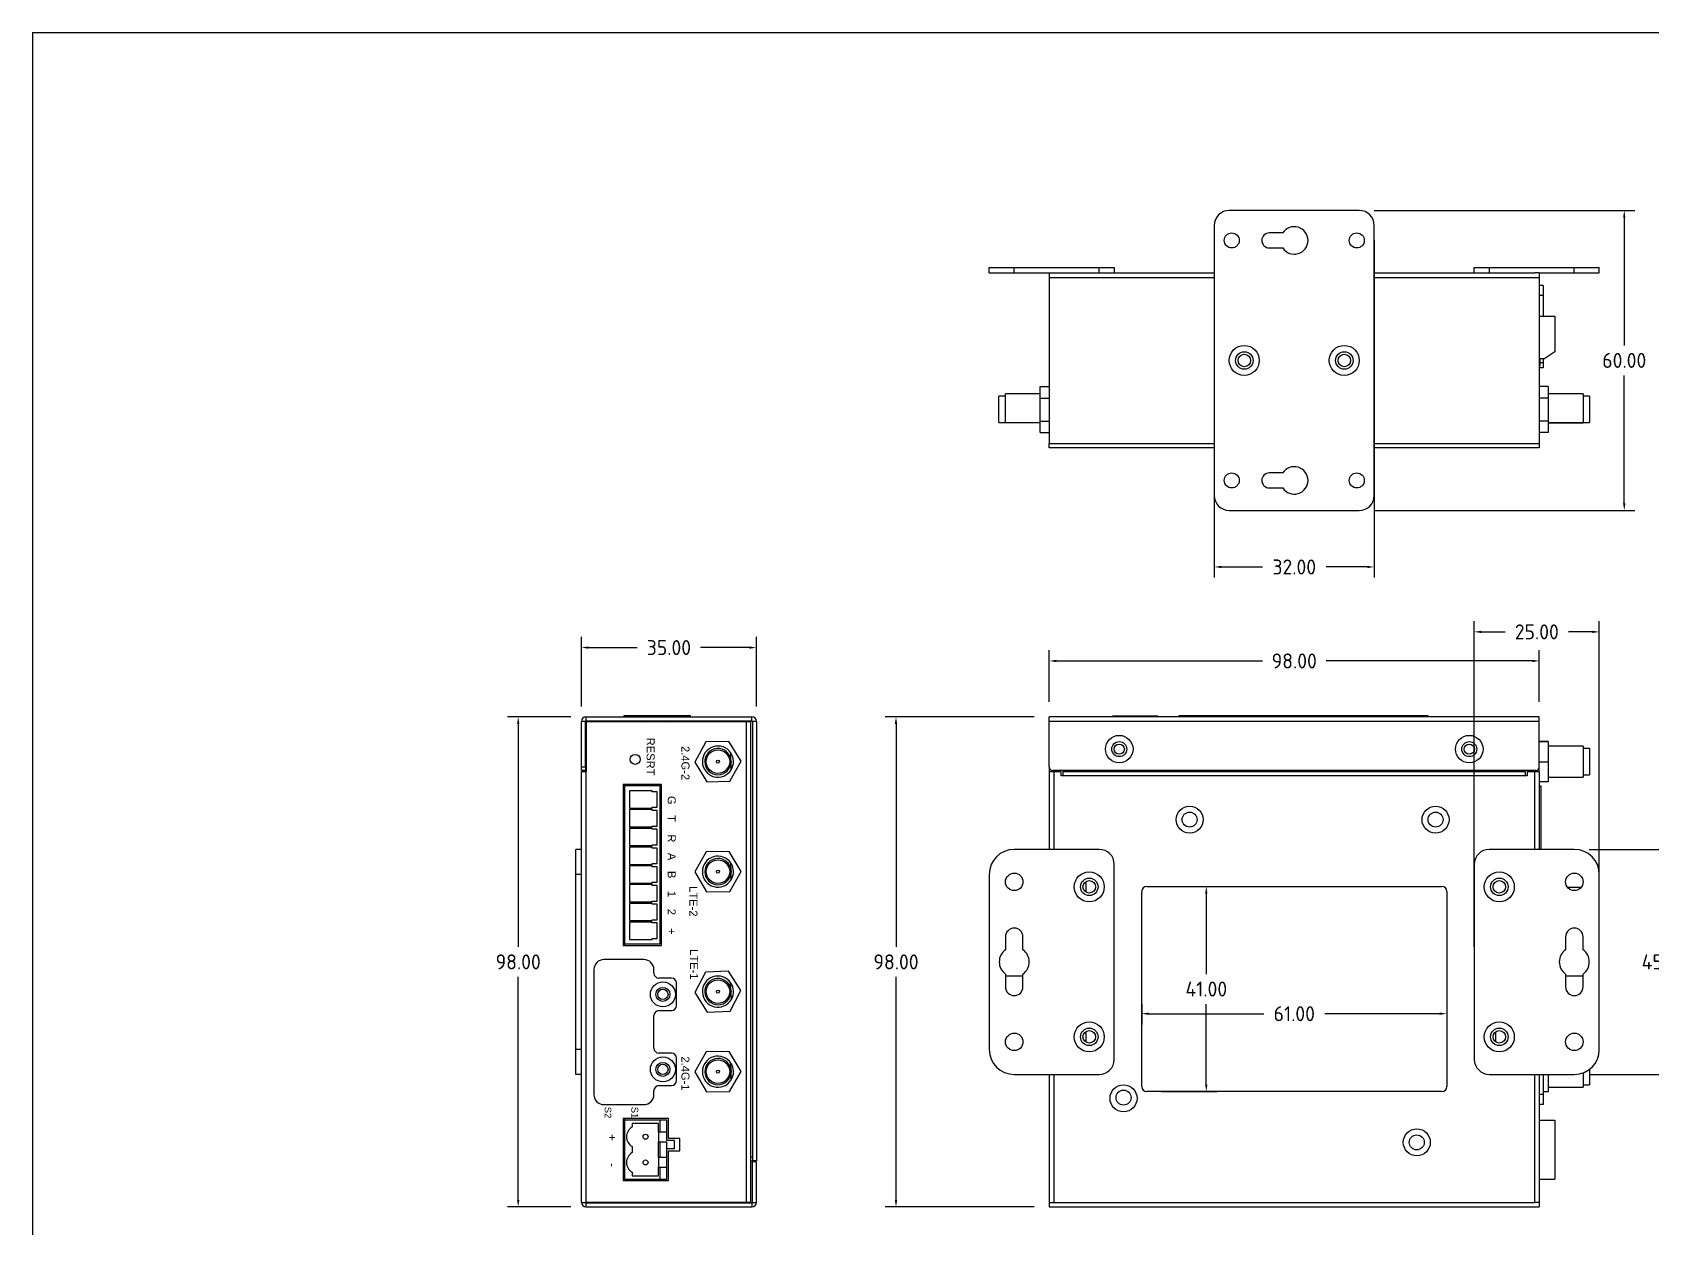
# Model space of a CAD drawing. Header units: millimetres. Extents: x 105 to 728, y 71 to 506.
# Drawn here: x 105.2 to 429.1, y 267 to 506.3 of the extents above; entities that cross this region are included whole.
import ezdxf

# ---------------------------------------------------------------- set-up
doc = ezdxf.new("R2010")
doc.units = ezdxf.units.MM
doc.header["$LTSCALE"] = 2
doc.header["$PDSIZE"] = -1
doc.layers.add('1轮廓实线层', color=7, linetype='Continuous')
doc.layers.add('2细线层', color=4, linetype='Continuous')
doc.layers.add('PUB_DIM尺寸', color=3, linetype='Continuous', lineweight=20)
doc.styles.add('OdaTtfStyle', font='tssdeng.shx', dxfattribs={"bigfont": 'hztxt.shx'})
doc.styles.get("Standard").update_dxf_attribs({"font": ''})
doc.styles.get('Standard').set_extended_font_data('Microsoft YaHei')
doc.dimstyles.new('standard0_0_0', dxfattribs={"dimtxt": 0.18, "dimasz": 1.4, "dimexe": 0.18, "dimexo": 0.0625, "dimgap": 0.857143, "dimtad": 0, "dimtoh": 1, "dimdec": 4, "dimzin": 0, "dimdsep": 46, "dimtxsty": 'OdaTtfStyle', "dimsah": 1, "dimcen": 0.09, "dimadec": 0, "dimazin": 0, "dimtfac": 1, "dimtdec": 4, "dimtofl": 0, "dimtmove": 0, "dimatfit": 3, "dimfxl": 1, "dimtolj": 1, "dimtzin": 0, "dimarcsym": 0})

# ---------------------------------------------------------------- blocks, each defined once
blk = doc.blocks.new('*D11')
at = {"layer": 'Defpoints', "color": 0}
for p in [(249.94, 383.21), (214.94, 368.44), (249.94, 368.44)]:
    blk.add_point(p, dxfattribs=at)
at = {"layer": 'PUB_DIM尺寸', "color": 3, "linetype": 'Continuous', "lineweight": -2, "ltscale": 18.5332}
for p, q in [((214.94, 371.44), (214.94, 385.35)), ((216.34, 383.21), (226.09, 383.21)), ((248.54, 383.21), (238.78, 383.21)), ((249.94, 371.44), (249.94, 385.35))]:
    blk.add_line(p, q, dxfattribs=at)
at = {"layer": 'PUB_DIM尺寸', "color": 3}
for points in [[(216.34, 383.44), (216.34, 382.97), (214.94, 383.21)], [(248.54, 382.97), (248.54, 383.44), (249.94, 383.21)]]:
    blk.add_solid(points, dxfattribs=at)
at = {"layer": 'PUB_DIM尺寸', "color": 3, "ltscale": 18.5332, "insert": (232.44, 383.21), "char_height": 3, "attachment_point": 5, "style": 'OdaTtfStyle'}
blk.add_mtext('\\A1;35.00', dxfattribs=at)
blk = doc.blocks.new('*D12')
at = {"layer": 'Defpoints', "color": 0}
for p in [(202.3, 369.34), (215.84, 369.34), (215.84, 271.34)]:
    blk.add_point(p, dxfattribs=at)
at = {"layer": 'PUB_DIM尺寸', "color": 3, "linetype": 'Continuous', "lineweight": -2, "ltscale": 18.5332}
for p, q in [((212.84, 369.34), (200.16, 369.34)), ((202.3, 367.94), (202.3, 323.34)), ((202.3, 272.74), (202.3, 317.34)), ((212.84, 271.34), (200.16, 271.34))]:
    blk.add_line(p, q, dxfattribs=at)
at = {"layer": 'PUB_DIM尺寸', "color": 3}
for points in [[(202.54, 367.94), (202.07, 367.94), (202.3, 369.34)], [(202.07, 272.74), (202.54, 272.74), (202.3, 271.34)]]:
    blk.add_solid(points, dxfattribs=at)
at = {"layer": 'PUB_DIM尺寸', "color": 3, "ltscale": 18.5332, "insert": (202.3, 320.34), "char_height": 3, "attachment_point": 5, "style": 'OdaTtfStyle'}
blk.add_mtext('\\A1;98.00', dxfattribs=at)
blk = doc.blocks.new('*D13')
at = {"layer": 'Defpoints', "color": 0}
for p in [(406.49, 380.53), (308.49, 369.34), (406.49, 369.34)]:
    blk.add_point(p, dxfattribs=at)
at = {"layer": 'PUB_DIM尺寸', "color": 3, "linetype": 'Continuous', "lineweight": -2, "ltscale": 18.5332}
for p, q in [((308.49, 372.34), (308.49, 382.67)), ((406.49, 372.34), (406.49, 382.67)), ((309.89, 380.53), (351.15, 380.53)), ((405.09, 380.53), (363.84, 380.53))]:
    blk.add_line(p, q, dxfattribs=at)
at = {"layer": 'PUB_DIM尺寸', "color": 3}
for points in [[(309.89, 380.76), (309.89, 380.3), (308.49, 380.53)], [(405.09, 380.3), (405.09, 380.76), (406.49, 380.53)]]:
    blk.add_solid(points, dxfattribs=at)
at = {"layer": 'PUB_DIM尺寸', "color": 3, "ltscale": 18.5332, "insert": (357.49, 380.53), "char_height": 3, "attachment_point": 5, "style": 'OdaTtfStyle'}
blk.add_mtext('\\A1;98.00', dxfattribs=at)
blk = doc.blocks.new('*D14')
at = {"layer": 'Defpoints', "color": 0}
for p in [(277.85, 369.34), (308.49, 369.34), (308.49, 271.34)]:
    blk.add_point(p, dxfattribs=at)
at = {"layer": 'PUB_DIM尺寸', "color": 3, "linetype": 'Continuous', "lineweight": -2, "ltscale": 18.5332}
for p, q in [((305.49, 369.34), (275.7, 369.34)), ((277.85, 367.94), (277.85, 323.34)), ((277.85, 272.74), (277.85, 317.34)), ((305.49, 271.34), (275.7, 271.34))]:
    blk.add_line(p, q, dxfattribs=at)
at = {"layer": 'PUB_DIM尺寸', "color": 3}
for points in [[(278.08, 367.94), (277.61, 367.94), (277.85, 369.34)], [(277.61, 272.74), (278.08, 272.74), (277.85, 271.34)]]:
    blk.add_solid(points, dxfattribs=at)
at = {"layer": 'PUB_DIM尺寸', "color": 3, "ltscale": 18.5332, "insert": (277.85, 320.34), "char_height": 3, "attachment_point": 5, "style": 'OdaTtfStyle'}
blk.add_mtext('\\A1;98.00', dxfattribs=at)
blk = doc.blocks.new('*D15')
at = {"layer": 'Defpoints', "color": 0}
for p in [(327.99, 335.41), (339.9, 335.41), (327.99, 294.41)]:
    blk.add_point(p, dxfattribs=at)
at = {"layer": 'PUB_DIM尺寸', "color": 3, "linetype": 'Continuous', "lineweight": -2, "ltscale": 18.5332}
for p, q in [((330.99, 335.41), (342.04, 335.41)), ((339.9, 334.01), (339.9, 317.91)), ((339.9, 295.81), (339.9, 311.91)), ((330.99, 294.41), (342.04, 294.41))]:
    blk.add_line(p, q, dxfattribs=at)
at = {"layer": 'PUB_DIM尺寸', "color": 3}
for points in [[(340.13, 334.01), (339.66, 334.01), (339.9, 335.41)], [(339.66, 295.81), (340.13, 295.81), (339.9, 294.41)]]:
    blk.add_solid(points, dxfattribs=at)
at = {"layer": 'PUB_DIM尺寸', "color": 3, "ltscale": 18.5332, "insert": (339.9, 314.91), "char_height": 3, "attachment_point": 5, "style": 'OdaTtfStyle'}
blk.add_mtext('\\A1;41.00', dxfattribs=at)
blk = doc.blocks.new('*D16')
at = {"layer": 'Defpoints', "color": 0}
for p in [(326.99, 314.91), (387.99, 314.91), (387.99, 309.97)]:
    blk.add_point(p, dxfattribs=at)
at = {"layer": 'PUB_DIM尺寸', "color": 3, "linetype": 'Continuous', "lineweight": -2, "ltscale": 18.5332}
for p, q in [((326.99, 311.91), (326.99, 307.83)), ((387.99, 311.91), (387.99, 307.83)), ((328.39, 309.97), (351.38, 309.97)), ((386.59, 309.97), (363.61, 309.97))]:
    blk.add_line(p, q, dxfattribs=at)
at = {"layer": 'PUB_DIM尺寸', "color": 3}
for points in [[(328.39, 310.21), (328.39, 309.74), (326.99, 309.97)], [(386.59, 309.74), (386.59, 310.21), (387.99, 309.97)]]:
    blk.add_solid(points, dxfattribs=at)
at = {"layer": 'PUB_DIM尺寸', "color": 3, "ltscale": 18.5332, "insert": (357.49, 309.97), "char_height": 3, "attachment_point": 5, "style": 'OdaTtfStyle'}
blk.add_mtext('\\A1;61.00', dxfattribs=at)
blk = doc.blocks.new('*D17')
at = {"layer": 'Defpoints', "color": 0}
for p in [(413.49, 342.84), (431.46, 342.84), (413.49, 297.84)]:
    blk.add_point(p, dxfattribs=at)
at = {"layer": 'PUB_DIM尺寸', "color": 3, "linetype": 'Continuous', "lineweight": -2, "ltscale": 18.5332}
for p, q in [((416.49, 342.84), (433.6, 342.84)), ((431.46, 341.44), (431.46, 323.34)), ((431.46, 299.24), (431.46, 317.34)), ((416.49, 297.84), (433.6, 297.84))]:
    blk.add_line(p, q, dxfattribs=at)
at = {"layer": 'PUB_DIM尺寸', "color": 3}
for points in [[(431.69, 341.44), (431.22, 341.44), (431.46, 342.84)], [(431.22, 299.24), (431.69, 299.24), (431.46, 297.84)]]:
    blk.add_solid(points, dxfattribs=at)
at = {"layer": 'PUB_DIM尺寸', "color": 3, "ltscale": 18.5332, "insert": (431.46, 320.34), "char_height": 3, "attachment_point": 5, "style": 'OdaTtfStyle'}
blk.add_mtext('\\A1;45.00', dxfattribs=at)
blk = doc.blocks.new('*D18')
at = {"layer": 'Defpoints', "color": 0}
for p in [(418.49, 386.35), (393.49, 320.34), (418.49, 320.34)]:
    blk.add_point(p, dxfattribs=at)
at = {"layer": 'PUB_DIM尺寸', "color": 3, "linetype": 'Continuous', "lineweight": -2, "ltscale": 18.5332}
for p, q in [((393.49, 323.34), (393.49, 388.49)), ((394.89, 386.35), (399.65, 386.35)), ((417.09, 386.35), (412.34, 386.35)), ((418.49, 323.34), (418.49, 388.49))]:
    blk.add_line(p, q, dxfattribs=at)
at = {"layer": 'PUB_DIM尺寸', "color": 3}
for points in [[(394.89, 386.58), (394.89, 386.11), (393.49, 386.35)], [(417.09, 386.11), (417.09, 386.58), (418.49, 386.35)]]:
    blk.add_solid(points, dxfattribs=at)
at = {"layer": 'PUB_DIM尺寸', "color": 3, "ltscale": 18.5332, "insert": (405.99, 386.35), "char_height": 3, "attachment_point": 5, "style": 'OdaTtfStyle'}
blk.add_mtext('\\A1;25.00', dxfattribs=at)
blk = doc.blocks.new('*D19')
at = {"layer": 'Defpoints', "color": 0}
for p in [(341.49, 467.64), (373.49, 467.64), (373.49, 399.33)]:
    blk.add_point(p, dxfattribs=at)
at = {"layer": 'PUB_DIM尺寸', "color": 3, "linetype": 'Continuous', "lineweight": -2, "ltscale": 18.5332}
for p, q in [((341.49, 464.64), (341.49, 397.19)), ((373.49, 464.64), (373.49, 397.19)), ((342.89, 399.33), (351.15, 399.33)), ((372.09, 399.33), (363.84, 399.33))]:
    blk.add_line(p, q, dxfattribs=at)
at = {"layer": 'PUB_DIM尺寸', "color": 3}
for points in [[(342.89, 399.56), (342.89, 399.1), (341.49, 399.33)], [(372.09, 399.1), (372.09, 399.56), (373.49, 399.33)]]:
    blk.add_solid(points, dxfattribs=at)
at = {"layer": 'PUB_DIM尺寸', "color": 3, "ltscale": 18.5332, "insert": (357.49, 399.33), "char_height": 3, "attachment_point": 5, "style": 'OdaTtfStyle'}
blk.add_mtext('\\A1;32.00', dxfattribs=at)
blk = doc.blocks.new('*D20')
at = {"layer": 'Defpoints', "color": 0}
for p in [(370.49, 470.64), (423.48, 470.64), (370.49, 410.64)]:
    blk.add_point(p, dxfattribs=at)
at = {"layer": 'PUB_DIM尺寸', "color": 3, "linetype": 'Continuous', "lineweight": -2, "ltscale": 18.5332}
for p, q in [((373.49, 470.64), (425.62, 470.64)), ((423.48, 469.24), (423.48, 443.64)), ((423.48, 412.04), (423.48, 437.64)), ((373.49, 410.64), (425.62, 410.64))]:
    blk.add_line(p, q, dxfattribs=at)
at = {"layer": 'PUB_DIM尺寸', "color": 3}
for points in [[(423.71, 469.24), (423.24, 469.24), (423.48, 470.64)], [(423.24, 412.04), (423.71, 412.04), (423.48, 410.64)]]:
    blk.add_solid(points, dxfattribs=at)
at = {"layer": 'PUB_DIM尺寸', "color": 3, "ltscale": 18.5332, "insert": (423.48, 440.64), "char_height": 3, "attachment_point": 5, "style": 'OdaTtfStyle'}
blk.add_mtext('\\A1;60.00', dxfattribs=at)

msp = doc.modelspace()

# ---------------------------------------------------------------- linework, layer by layer
at = {"layer": '1轮廓实线层'}
for p, q in [((370.492, 470.638), (344.492, 470.638)), ((341.492, 467.638), (341.492, 413.638)), ((373.492, 413.638), (373.492, 467.638)), ((355.187, 466.138), (352.492, 466.138)), ((352.492, 463.138), (355.187, 463.138)), ((296.492, 458.138), (296.492, 459.238)), ((296.492, 459.238), (301.492, 459.238)), ((296.492, 458.138), (301.492, 458.138)), ((301.492, 458.138), (301.492, 459.238)), ((301.492, 459.238), (318.492, 459.238)), ((301.492, 458.138), (308.492, 458.138)), ((308.492, 458.138), (309.392, 458.138)), ((308.492, 458.138), (308.492, 457.238)), ((308.492, 457.238), (341.492, 457.238)), ((308.492, 457.238), (308.492, 424.038)), ((309.392, 458.138), (341.492, 458.138)), ((318.492, 458.138), (318.492, 459.238)), ((318.492, 459.238), (321.492, 459.238)), ((321.492, 459.238), (321.492, 458.138)), ((373.492, 458.138), (405.592, 458.138)), ((373.492, 457.238), (406.492, 457.238)), ((393.492, 458.138), (393.492, 459.238)), ((393.492, 459.238), (396.492, 459.238)), ((396.492, 459.238), (396.492, 458.138)), ((396.492, 459.238), (413.492, 459.238)), ((406.492, 458.138), (405.592, 458.138)), ((406.492, 458.138), (406.492, 457.238)), ((406.492, 458.138), (413.492, 458.138)), ((406.492, 457.238), (406.492, 424.038)), ((413.492, 458.138), (413.492, 459.238)), ((413.492, 459.238), (418.492, 459.238)), ((413.492, 458.138), (418.492, 458.138)), ((418.492, 458.138), (418.492, 459.238)), ((407.292, 455.638), (406.492, 455.638)), ((407.292, 453.638), (406.492, 453.638)), ((407.292, 455.638), (407.292, 453.638)), ((407.292, 453.638), (407.292, 449.488)), ((406.492, 449.488), (409.592, 449.488)), ((409.592, 449.488), (409.592, 442.388)), ((406.492, 441.038), (407.592, 441.038)), ((406.592, 441.038), (406.592, 439.488)), ((407.292, 441.038), (407.292, 440.138)), ((409.592, 442.388), (407.592, 441.038)), ((406.492, 439.488), (406.592, 439.488)), ((407.292, 439.138), (406.492, 439.138)), ((407.292, 440.138), (406.592, 440.138)), ((407.292, 440.138), (407.292, 439.138)), ((306.692, 435.456), (308.492, 435.456)), ((306.692, 433.115), (306.692, 435.456)), ((408.292, 435.456), (406.492, 435.456)), ((408.292, 435.456), (408.292, 433.118)), ((299.742, 433.463), (298.442, 433.463)), ((298.442, 428.216), (298.442, 433.463)), ((306.692, 433.948), (299.742, 433.948)), ((299.742, 428.205), (299.742, 433.948)), ((306.692, 433.115), (308.492, 433.115)), ((306.692, 428.497), (306.692, 433.115)), ((408.292, 433.118), (406.492, 433.118)), ((415.242, 433.948), (408.292, 433.948)), ((408.292, 433.118), (408.292, 428.499)), ((415.242, 433.948), (415.242, 428.206)), ((416.542, 433.463), (415.242, 433.463)), ((416.542, 433.463), (416.542, 428.217)), ((298.442, 428.216), (299.742, 428.216)), ((299.742, 428.205), (306.692, 428.205)), ((306.692, 428.497), (308.492, 428.497)), ((306.692, 426.219), (306.692, 428.497)), ((408.292, 428.499), (406.492, 428.499)), ((408.292, 428.499), (408.292, 426.219)), ((408.292, 428.206), (415.242, 428.206)), ((408.292, 428.15), (415.242, 428.15)), ((415.242, 428.217), (416.542, 428.217)), ((415.242, 428.213), (416.542, 428.213)), ((415.242, 428.201), (415.242, 428.15)), ((416.542, 428.216), (416.542, 428.213)), ((306.692, 426.219), (308.492, 426.219)), ((408.292, 426.219), (406.492, 426.219)), ((308.492, 424.038), (341.492, 424.038)), ((308.492, 423.138), (308.492, 424.038)), ((341.492, 423.138), (308.492, 423.138)), ((373.492, 424.038), (406.492, 424.038)), ((406.492, 423.138), (373.492, 423.138)), ((406.492, 424.038), (406.492, 423.138)), ((355.187, 418.138), (352.492, 418.138)), ((352.492, 415.138), (355.187, 415.138)), ((344.492, 410.638), (370.492, 410.638)), ((223.488, 369.343), (223.488, 369.643)), ((223.488, 369.643), (236.738, 369.643)), ((236.738, 369.343), (236.738, 369.643)), ((321.192, 369.343), (321.192, 369.523)), ((321.192, 369.523), (330.192, 369.523)), ((330.192, 369.343), (330.192, 369.523)), ((334.442, 369.343), (334.442, 369.643)), ((334.442, 369.643), (384.242, 369.643)), ((384.242, 369.343), (384.242, 369.643)), ((215.738, 368.443), (214.938, 368.443)), ((214.938, 359.343), (214.938, 368.443)), ((215.738, 359.343), (215.738, 368.443)), ((215.838, 369.343), (215.838, 368.543)), ((215.838, 369.343), (249.038, 369.343)), ((215.838, 368.543), (249.038, 368.543)), ((215.938, 358.393), (215.938, 368.393)), ((215.938, 368.393), (247.938, 368.393)), ((223.488, 368.393), (223.488, 368.543)), ((236.738, 368.393), (236.738, 368.543)), ((247.938, 272.243), (247.938, 368.393)), ((247.938, 368.393), (248.838, 368.393)), ((248.838, 272.243), (248.838, 368.393)), ((249.038, 368.543), (249.038, 369.343)), ((249.138, 368.443), (249.138, 280.543)), ((249.938, 368.443), (249.138, 368.443)), ((249.938, 368.443), (249.938, 280.543)), ((406.492, 369.343), (308.492, 369.343)), ((308.492, 368.443), (308.492, 369.343)), ((406.492, 368.443), (308.492, 368.443)), ((308.492, 359.343), (308.492, 368.443)), ((406.492, 368.443), (406.492, 369.343)), ((406.492, 359.343), (406.492, 368.443)), ((239.825, 364.332), (237.62, 360.273)), ((244.443, 364.452), (239.825, 364.332)), ((246.855, 360.513), (244.443, 364.452)), ((408.292, 364.452), (406.492, 364.452)), ((408.292, 364.332), (406.492, 364.332)), ((408.292, 364.452), (408.292, 364.332)), ((408.292, 364.332), (408.292, 360.273)), ((415.242, 363.503), (408.292, 363.503)), ((415.242, 363.503), (415.242, 357.283)), ((416.542, 363.018), (415.242, 363.018)), ((416.542, 363.018), (416.542, 357.768)), ((237.62, 360.273), (240.033, 356.335)), ((244.65, 356.454), (246.855, 360.513)), ((244.853, 360.623), (244.813, 362.136)), ((244.838, 361.199), (244.838, 362.043)), ((244.853, 360.623), (244.861, 360.299)), ((244.9, 358.786), (244.861, 360.299)), ((408.292, 360.273), (406.492, 360.273)), ((408.292, 360.273), (408.292, 356.335)), ((214.938, 358.643), (214.938, 359.343)), ((214.938, 359.343), (215.738, 359.343)), ((215.738, 358.643), (214.938, 358.643)), ((214.938, 342.843), (214.938, 358.393)), ((214.938, 358.393), (215.838, 358.393)), ((215.738, 359.343), (215.738, 358.643)), ((215.838, 358.393), (215.838, 272.243)), ((215.938, 358.393), (215.838, 358.393)), ((240.033, 356.335), (244.65, 356.454)), ((308.492, 359.343), (308.492, 358.393)), ((308.492, 358.393), (308.492, 342.843)), ((308.492, 358.393), (309.392, 358.393)), ((405.792, 358.643), (309.192, 358.643)), ((309.292, 358.643), (309.292, 358.393)), ((309.392, 358.393), (309.392, 358.643)), ((309.392, 358.393), (310.892, 358.393)), ((309.392, 358.393), (309.392, 342.843)), ((310.892, 357.583), (310.892, 358.393)), ((311.292, 357.583), (310.892, 357.583)), ((311.292, 358.643), (311.292, 358.403)), ((403.692, 358.403), (311.292, 358.403)), ((311.292, 358.403), (311.292, 358.393)), ((311.292, 358.393), (403.692, 358.393)), ((311.292, 357.583), (311.292, 358.393)), ((403.692, 357.583), (311.292, 357.583)), ((403.692, 358.403), (403.692, 358.643)), ((403.692, 358.393), (403.692, 358.403)), ((403.692, 358.393), (403.692, 357.583)), ((404.092, 357.583), (403.692, 357.583)), ((404.092, 358.393), (405.592, 358.393)), ((404.092, 358.393), (404.092, 357.583)), ((404.692, 358.393), (404.692, 358.643)), ((405.542, 358.643), (405.542, 358.393)), ((405.592, 358.393), (406.492, 358.393)), ((405.592, 342.843), (405.592, 358.393)), ((405.692, 358.643), (405.692, 358.393)), ((406.492, 358.393), (406.492, 359.343)), ((406.492, 358.393), (406.492, 342.843)), ((408.292, 357.283), (415.242, 357.283)), ((415.242, 357.768), (416.542, 357.768)), ((230.988, 355.843), (223.288, 355.843)), ((223.288, 355.843), (223.288, 323.643)), ((223.538, 323.643), (223.538, 355.843)), ((230.688, 355.543), (223.588, 355.543)), ((223.588, 355.543), (223.588, 323.943)), ((229.088, 354.543), (224.588, 354.543)), ((224.588, 354.543), (224.588, 351.093)), ((229.088, 354.368), (229.088, 354.543)), ((230.088, 354.368), (229.088, 354.368)), ((230.088, 351.268), (230.088, 354.368)), ((230.688, 323.943), (230.688, 355.543)), ((230.988, 323.643), (230.988, 355.843)), ((408.292, 356.335), (406.492, 356.335)), ((406.492, 355.543), (406.792, 355.543)), ((406.792, 355.543), (406.792, 342.843)), ((224.588, 351.093), (229.088, 351.093)), ((229.088, 350.793), (224.588, 350.793)), ((224.588, 350.793), (224.588, 347.343)), ((229.088, 351.093), (229.088, 351.268)), ((229.088, 351.268), (230.088, 351.268)), ((229.088, 350.618), (229.088, 350.793)), ((230.088, 350.618), (229.088, 350.618)), ((230.088, 347.518), (230.088, 350.618)), ((224.588, 347.343), (229.088, 347.343)), ((229.088, 347.043), (224.588, 347.043)), ((224.588, 347.043), (224.588, 343.593)), ((229.088, 347.343), (229.088, 347.518)), ((229.088, 347.518), (230.088, 347.518)), ((229.088, 346.868), (229.088, 347.043)), ((230.088, 346.868), (229.088, 346.868)), ((230.088, 343.768), (230.088, 346.868)), ((224.588, 343.593), (229.088, 343.593)), ((229.088, 343.593), (229.088, 343.768)), ((229.088, 343.768), (230.088, 343.768)), ((214.938, 342.843), (213.838, 342.843)), ((213.838, 337.843), (213.838, 342.843)), ((214.938, 337.843), (214.938, 342.843)), ((229.088, 343.293), (224.588, 343.293)), ((224.588, 343.293), (224.588, 339.843)), ((229.088, 343.118), (229.088, 343.293)), ((230.088, 343.118), (229.088, 343.118)), ((230.088, 340.018), (230.088, 343.118)), ((239.887, 342.369), (237.619, 338.346)), ((244.506, 342.417), (239.887, 342.369)), ((246.856, 338.44), (244.506, 342.417)), ((318.492, 342.843), (301.492, 342.843)), ((413.492, 342.843), (396.492, 342.843)), ((214.938, 337.843), (213.838, 337.843)), ((213.838, 302.843), (213.838, 337.843)), ((214.938, 302.843), (214.938, 337.843)), ((223.588, 339.743), (223.538, 339.743)), ((224.588, 339.843), (229.088, 339.843)), ((229.088, 339.543), (224.588, 339.543)), ((224.588, 339.543), (224.588, 336.093)), ((229.088, 339.843), (229.088, 340.018)), ((229.088, 340.018), (230.088, 340.018)), ((229.088, 339.368), (229.088, 339.543)), ((230.088, 339.368), (229.088, 339.368)), ((230.088, 336.268), (230.088, 339.368)), ((230.988, 339.743), (230.688, 339.743)), ((237.619, 338.346), (239.969, 334.37)), ((244.588, 334.417), (246.856, 338.44)), ((244.856, 338.582), (244.84, 340.095)), ((244.856, 338.582), (244.859, 338.258)), ((244.875, 336.744), (244.859, 338.258)), ((296.492, 337.843), (296.492, 302.843)), ((321.492, 300.843), (321.492, 339.843)), ((393.492, 339.843), (393.492, 300.843)), ((418.492, 302.843), (418.492, 337.843)), ((224.588, 336.093), (229.088, 336.093)), ((224.588, 335.793), (224.588, 332.343)), ((229.088, 335.793), (224.588, 335.793)), ((229.088, 336.268), (230.088, 336.268)), ((229.088, 336.093), (229.088, 336.268)), ((229.088, 335.618), (229.088, 335.793)), ((230.088, 335.618), (229.088, 335.618)), ((230.088, 332.518), (230.088, 335.618)), ((239.969, 334.37), (244.588, 334.417)), ((315.842, 336.411), (315.842, 334.275)), ((326.992, 295.413), (326.992, 334.413)), ((327.992, 335.413), (386.992, 335.413)), ((387.992, 334.413), (387.992, 295.413)), ((412.1, 335.283), (414.885, 335.283)), ((224.588, 332.343), (229.088, 332.343)), ((224.588, 332.043), (224.588, 328.593)), ((229.088, 332.043), (224.588, 332.043)), ((229.088, 332.343), (229.088, 332.518)), ((229.088, 332.518), (230.088, 332.518)), ((229.088, 331.868), (229.088, 332.043)), ((230.088, 331.868), (229.088, 331.868)), ((230.088, 328.768), (230.088, 331.868)), ((223.538, 329.643), (223.588, 329.643)), ((224.588, 328.593), (229.088, 328.593)), ((224.588, 328.293), (224.588, 324.843)), ((229.088, 328.293), (224.588, 328.293)), ((229.088, 328.593), (229.088, 328.768)), ((229.088, 328.768), (230.088, 328.768)), ((229.088, 328.118), (229.088, 328.293)), ((230.088, 328.118), (229.088, 328.118)), ((230.088, 325.018), (230.088, 328.118)), ((230.688, 329.643), (230.988, 329.643)), ((224.588, 324.843), (229.088, 324.843)), ((229.088, 324.843), (229.088, 325.018)), ((229.088, 325.018), (230.088, 325.018)), ((299.742, 325.343), (299.742, 322.78)), ((303.242, 322.78), (303.242, 325.343)), ((411.742, 325.343), (411.742, 322.78)), ((415.242, 322.78), (415.242, 325.343)), ((227.438, 320.793), (219.438, 320.793)), ((223.288, 323.643), (230.988, 323.643)), ((223.588, 323.943), (230.688, 323.943)), ((217.438, 318.793), (217.438, 293.793)), ((229.438, 318.093), (229.438, 318.793)), ((239.764, 318.294), (237.623, 314.201)), ((244.379, 318.486), (239.764, 318.294)), ((246.852, 314.585), (244.379, 318.486)), ((299.742, 317.906), (299.742, 315.343)), ((303.242, 315.343), (303.242, 317.906)), ((411.742, 317.906), (411.742, 315.343)), ((415.242, 315.343), (415.242, 317.906)), ((232.938, 317.093), (230.438, 317.093)), ((233.938, 311.593), (233.938, 316.093)), ((244.711, 310.493), (246.852, 314.585)), ((244.849, 314.664), (244.786, 316.176)), ((244.838, 316.043), (244.788, 316.125)), ((244.838, 314.928), (244.838, 316.043)), ((244.849, 314.664), (244.862, 314.34)), ((244.925, 312.828), (244.862, 314.34)), ((303.242, 317.503), (299.742, 317.503)), ((415.242, 317.503), (411.742, 317.503)), ((237.623, 314.201), (240.097, 310.3)), ((229.438, 303.093), (229.438, 309.593)), ((230.438, 310.593), (232.938, 310.593)), ((240.097, 310.3), (244.711, 310.493)), ((315.842, 306.411), (315.842, 304.275)), ((397.742, 306.343), (397.742, 304.343)), ((214.938, 302.843), (213.838, 302.843)), ((213.838, 297.843), (213.838, 302.843)), ((214.938, 297.843), (214.938, 302.843)), ((232.938, 302.093), (230.438, 302.093)), ((239.899, 302.376), (237.619, 298.36)), ((244.518, 302.41), (239.899, 302.376)), ((246.856, 298.426), (244.518, 302.41)), ((233.938, 296.593), (233.938, 301.093)), ((237.619, 298.36), (239.957, 294.377)), ((244.576, 294.41), (246.856, 298.426)), ((244.856, 298.574), (244.845, 300.088)), ((244.856, 298.574), (244.859, 298.25)), ((244.87, 296.736), (244.859, 298.25)), ((415.242, 298.159), (415.242, 295.283)), ((416.542, 298.881), (416.542, 295.768)), ((214.938, 297.843), (213.838, 297.843)), ((214.938, 272.243), (214.938, 297.843)), ((230.438, 295.593), (232.938, 295.593)), ((301.492, 297.843), (318.492, 297.843)), ((308.492, 297.843), (308.492, 272.243)), ((309.392, 297.843), (309.392, 272.243)), ((396.492, 297.843), (413.492, 297.843)), ((405.592, 272.243), (405.592, 297.843)), ((406.492, 297.843), (406.492, 272.243)), ((407.292, 297.843), (407.292, 293.793)), ((408.292, 297.843), (408.292, 294.377)), ((408.292, 295.283), (415.242, 295.283)), ((415.242, 295.768), (416.542, 295.768)), ((219.438, 291.793), (227.438, 291.793)), ((229.438, 293.793), (229.438, 294.593)), ((239.957, 294.377), (244.576, 294.41)), ((386.992, 294.413), (327.992, 294.413)), ((407.292, 293.793), (406.492, 293.793)), ((407.292, 291.793), (406.492, 291.793)), ((408.292, 294.377), (407.292, 294.377)), ((407.292, 293.793), (407.292, 291.793)), ((232.338, 288.993), (223.288, 288.993)), ((223.288, 288.993), (223.288, 276.593)), ((223.538, 276.593), (223.538, 288.993)), ((230.688, 288.693), (223.588, 288.693)), ((223.588, 288.693), (223.588, 276.893)), ((230.688, 286.293), (230.688, 288.693)), ((232.038, 288.693), (230.688, 288.693)), ((232.038, 286.293), (232.038, 288.693)), ((232.338, 285.043), (232.338, 288.993)), ((406.492, 288.693), (409.592, 288.693)), ((409.592, 288.693), (409.592, 276.893)), ((230.388, 288.043), (225.088, 288.043)), ((225.088, 288.043), (225.088, 287.338)), ((230.388, 286.293), (230.388, 288.043)), ((230.688, 286.293), (230.388, 286.293)), ((230.388, 286.293), (230.388, 284.343)), ((232.038, 286.293), (230.688, 286.293)), ((232.038, 284.593), (232.038, 286.293)), ((225.088, 283.402), (225.088, 282.184)), ((230.388, 281.243), (230.388, 284.343)), ((230.388, 284.343), (230.688, 284.343)), ((230.688, 281.243), (230.688, 284.343)), ((230.688, 284.343), (232.038, 284.343)), ((233.588, 284.593), (232.038, 284.593)), ((232.038, 281.243), (232.038, 284.343)), ((232.038, 282.993), (233.588, 282.993)), ((234.638, 285.043), (232.338, 285.043)), ((232.338, 276.593), (232.338, 282.543)), ((232.338, 282.543), (234.638, 282.543)), ((233.588, 282.993), (233.588, 284.593)), ((234.638, 282.543), (234.638, 285.043)), ((230.688, 281.243), (230.388, 281.243)), ((230.388, 281.243), (230.388, 279.293)), ((230.388, 277.543), (230.388, 279.293)), ((230.388, 279.293), (230.688, 279.293)), ((232.038, 281.243), (230.688, 281.243)), ((230.688, 276.893), (230.688, 279.293)), ((230.688, 279.293), (232.038, 279.293)), ((232.038, 279.293), (232.038, 281.243)), ((232.038, 276.893), (232.038, 279.293)), ((248.838, 281.343), (249.128, 281.343)), ((248.838, 280.543), (249.128, 280.543)), ((249.128, 281.343), (249.128, 280.543)), ((249.938, 280.543), (249.138, 280.543)), ((249.938, 280.343), (249.138, 280.343)), ((249.138, 272.243), (249.138, 280.343)), ((249.938, 272.243), (249.938, 280.343)), ((223.288, 276.593), (232.338, 276.593)), ((223.588, 276.893), (230.688, 276.893)), ((225.088, 278.248), (225.088, 277.543)), ((225.088, 277.543), (230.388, 277.543)), ((230.688, 276.893), (232.038, 276.893)), ((406.492, 276.893), (409.592, 276.893)), ((214.938, 272.243), (215.738, 272.243)), ((215.838, 272.243), (215.738, 272.243)), ((247.938, 272.243), (215.838, 272.243)), ((248.838, 272.243), (247.938, 272.243)), ((249.138, 272.243), (249.938, 272.243)), ((308.492, 272.243), (309.392, 272.243)), ((308.492, 272.243), (308.492, 271.343)), ((309.392, 272.243), (405.592, 272.243)), ((406.492, 272.243), (405.592, 272.243)), ((406.492, 272.243), (406.492, 271.343)), ((215.838, 272.143), (215.838, 271.343)), ((215.838, 272.143), (249.038, 272.143)), ((215.838, 271.343), (249.038, 271.343)), ((249.038, 272.143), (249.038, 271.343)), ((308.492, 271.343), (406.492, 271.343))]:
    msp.add_line(p, q, dxfattribs=at)
at = {"layer": '1轮廓实线层', "flags": 128}
for points in [[(225.757, 368.543), (225.671, 368.491), (225.544, 368.393)], [(227.731, 368.393), (227.604, 368.491), (227.519, 368.543)], [(230.757, 368.543), (230.671, 368.491), (230.544, 368.393)], [(232.731, 368.393), (232.604, 368.491), (232.519, 368.543)]]:
    msp.add_lwpolyline(points, dxfattribs=at)
at = {"layer": '1轮廓实线层'}
for centre, radius in [((344.992, 464.638), 1.5), ((369.992, 464.638), 1.5), ((347.492, 440.638), 3), ((347.492, 440.638), 1.75), ((347.492, 440.638), 1.25), ((367.492, 440.638), 3), ((367.492, 440.638), 1.75), ((367.492, 440.638), 1.25), ((344.992, 416.638), 1.5), ((369.992, 416.638), 1.5), ((322.492, 362.893), 2.75), ((322.492, 362.893), 1.5), ((322.492, 362.893), 1.025), ((392.492, 362.893), 2.75), ((392.492, 362.893), 1.5), ((392.492, 362.893), 1.025), ((225.688, 360.843), 1), ((242.238, 360.393), 2.35), ((242.238, 360.393), 0.3), ((336.562, 348.793), 2.7), ((336.562, 348.793), 1.5), ((385.742, 348.793), 2.7), ((385.742, 348.793), 1.5), ((242.238, 338.393), 2.35), ((242.238, 338.393), 0.3), ((301.492, 336.343), 1.75), ((316.492, 335.343), 3), ((316.492, 335.343), 1.75), ((398.492, 335.343), 3), ((398.492, 335.343), 1.75), ((413.492, 336.343), 1.75), ((316.492, 335.343), 1.25), ((398.492, 335.343), 1.25), ((231.238, 313.843), 2.5), ((231.238, 313.843), 1.4), ((231.238, 313.843), 1.025), ((242.238, 314.393), 2.35), ((242.238, 314.393), 0.3), ((316.492, 305.343), 3), ((398.492, 305.343), 3), ((301.492, 304.343), 1.75), ((316.492, 305.343), 1.75), ((316.492, 305.343), 1.25), ((398.492, 305.343), 1.75), ((398.492, 305.343), 1.25), ((413.492, 304.343), 1.75), ((231.238, 298.843), 2.5), ((231.238, 298.843), 1.4), ((231.238, 298.843), 1.025), ((242.238, 298.393), 2.35), ((242.238, 298.393), 0.3), ((323.342, 293.043), 2.7), ((323.342, 293.193), 1.5), ((227.765, 285.37), 0.5), ((381.992, 284.243), 2.7), ((381.992, 284.243), 1.5), ((227.765, 280.216), 0.5)]:
    msp.add_circle(centre, radius, dxfattribs=at)
for centre, radius, start, end in [((344.492, 467.638), 3, 90, 180), ((370.492, 467.638), 3, 0, 90), ((357.492, 464.638), 2.75, 213.05573, 146.94427), ((352.492, 464.638), 1.5, 90, 270), ((352.492, 416.638), 1.5, 90, 270), ((357.492, 416.638), 2.75, 213.05573, 146.94427), ((344.492, 413.638), 3, 180, 270), ((370.492, 413.638), 3, 270, 0), ((215.838, 368.443), 0.9, 90, 180), ((215.838, 368.443), 0.1, 90, 180), ((249.038, 368.443), 0.9, 0, 90), ((249.038, 368.443), 0.1, 0, 90), ((242.238, 360.393), 3.11, 34.08548, 328.88364), ((242.238, 360.393), 2.625, 5.02149, 357.94763), ((242.238, 360.393), 3.11, 328.88364, 34.08548), ((309.192, 359.343), 0.7, 180, 270), ((405.792, 359.343), 0.7, 270, 0), ((242.238, 338.393), 3.11, 33.18693, 327.98508), ((242.238, 338.393), 2.625, 4.12294, 357.04907), ((301.492, 337.843), 5, 90, 180), ((318.492, 339.843), 3, 0, 90), ((396.492, 339.843), 3, 90, 180), ((413.492, 337.843), 5, 0, 90), ((242.238, 338.393), 3.11, 327.98508, 33.18693), ((327.992, 334.413), 1, 90, 180), ((386.992, 334.413), 1, 0, 90), ((301.492, 325.343), 1.75, 0, 180), ((413.492, 325.343), 1.75, 0, 180), ((219.438, 318.793), 2, 90, 180), ((227.438, 318.793), 2, 0, 90), ((301.492, 320.343), 3, 125.68533, 234.31467), ((301.492, 320.343), 3, 305.68533, 54.31467), ((413.492, 320.343), 3, 125.68533, 234.31467), ((413.492, 320.343), 3, 305.68533, 54.31467), ((230.438, 318.093), 1, 180, 270), ((232.938, 316.093), 1, 0, 90), ((242.238, 314.393), 3.11, 34.9862, 329.78436), ((242.238, 314.393), 2.625, 5.92221, 358.84835), ((242.238, 314.393), 3.11, 329.78436, 34.9862), ((301.492, 315.343), 1.75, 180, 0), ((413.492, 315.343), 1.75, 180, 0), ((232.938, 311.593), 1, 270, 0), ((230.438, 309.593), 1, 90, 180), ((230.438, 303.093), 1, 180, 270), ((232.938, 301.093), 1, 0, 90), ((242.238, 298.393), 3.11, 33.01341, 327.81156), ((301.492, 302.843), 5, 180, 270), ((413.492, 302.843), 5, 270, 0), ((242.238, 298.393), 2.625, 3.94942, 356.87555), ((242.238, 298.393), 3.11, 327.81156, 33.01341), ((318.492, 300.843), 3, 270, 0), ((396.492, 300.843), 3, 180, 270), ((230.438, 294.593), 1, 90, 180), ((232.938, 296.593), 1, 270, 0), ((327.992, 295.413), 1, 180, 270), ((386.992, 295.413), 1, 270, 0), ((219.438, 293.793), 2, 180, 270), ((227.438, 293.793), 2, 270, 0), ((226.249, 285.37), 2.285, 120.54128, 239.45872), ((226.249, 280.216), 2.285, 120.54128, 239.45872), ((249.128, 281.353), 0.01, 270, 0), ((215.838, 272.243), 0.9, 180, 270), ((215.838, 272.243), 0.1, 180, 270), ((249.038, 272.243), 0.1, 270, 0), ((249.038, 272.243), 0.9, 270, 0)]:
    msp.add_arc(centre, radius, start, end, dxfattribs=at)
at = {"layer": '2细线层'}
for q in [(727.657, 506.25), (105.157, 71.25)]:
    msp.add_line((105.157, 506.25), q, dxfattribs=at)

# ---------------------------------------------------------------- texts
at = {"layer": '1轮廓实线层', "attachment_point": 1, "rotation": 270}
for s, insert, char_height, width in [('{\\fArial|b0|i0|c0|p34;RESRT}', (229.582, 365.191), 1.6, 21.29069), ('{\\fArial|b0|i0|c0|p34;2.4G-2}', (236.551, 363.52), 1.6, 42.96841), ('{\\fArial|b0|i0|c0|p34;G}', (233.797, 353.542), 1.6, 5.93335), ('{\\fArial|b0|i0|c0|p34;T}', (233.797, 349.706), 1.6, 5.93335), ('{\\fArial|b0|i0|c0|p34;R}', (233.797, 345.847), 1.6, 5.93335), ('{\\fArial|b0|i0|c0|p34;A}', (233.797, 342.145), 1.6, 5.93335), ('{\\fArial|b0|i0|c0|p34;B}', (233.797, 338.537), 1.6, 5.93335), ('{\\fArial|b0|i0|c0|p34;1}', (233.797, 334.53), 1.6, 5.93335), ('{\\fArial|b0|i0|c0|p34;LTE-2}', (238.149, 335.493), 1.6, 42.96841), ('{\\fArial|b0|i0|c0|p34;2}', (233.797, 330.949), 1.6, 5.93335), ('{\\fArial|b0|i0|c0|p34;+}', (233.797, 327.093), 1.6, 5.93335), ('{\\fArial|b0|i0|c0|p34;LTE-1}', (238.286, 322.892), 1.6, 42.96841), ('{\\fArial|b0|i0|c0|p34;2.4G-1}', (236.541, 301.438), 1.6, 42.96841), ('{\\fArial|b0|i0|c0|p34;S2}', (220.93, 291.364), 1.35, 23.96482), ('{\\fArial|b0|i0|c0|p34;S1}', (226.287, 291.364), 1.35, 23.96482), ('{\\fArial|b0|i0|c0|p34;+}', (221.928, 285.875), 1.6, 5.93335), ('{\\fArial|b0|i0|c0|p34;-}', (221.928, 280.105), 1.6, 5.93335)]:
    msp.add_mtext(s, dxfattribs=dict(at, insert=insert, char_height=char_height, width=width))

# ---------------------------------------------------------------- dimensions: what is measured, and where the dimension line sits
at = {"layer": 'PUB_DIM尺寸', "color": 2, "ltscale": 18.5332}
for base, p1, p2, picture, middle in [((423.478, 470.638), (370.492, 410.638), (370.492, 470.638), '*D20', (423.478, 440.638)), ((202.303, 369.343), (215.838, 271.343), (215.838, 369.343), '*D12', (202.303, 320.343)), ((277.846, 369.343), (308.492, 271.343), (308.492, 369.343), '*D14', (277.846, 320.343)), ((431.457, 342.843), (413.492, 297.843), (413.492, 342.843), '*D17', (431.457, 320.343)), ((339.898, 335.413), (327.992, 294.413), (327.992, 335.413), '*D15', (339.898, 314.913))]:
    dim = msp.add_linear_dim(base=base, p1=p1, p2=p2, angle=90, dimstyle='standard0_0_0', override={"dimtxt": 3, "dimasz": 1.4, "dimexe": 2.142857, "dimexo": 3, "dimgap": 1.5, "dimtih": 1, "dimtoh": 1, "dimdec": 2, "dimlfac": 1, "dimclrd": 3, "dimclre": 3, "dimclrt": 3, "dimadec": 2, "dimazin": 2, "dimtdec": 1, "dimtzin": 0}, dxfattribs=at)
    dim.commit()
    dim.dimension.update_dxf_attribs({"geometry": picture, "text_midpoint": middle})
for base, p1, p2, picture, middle in [((373.492, 399.331), (341.492, 467.638), (373.492, 467.638), '*D19', (357.492, 399.331)), ((249.938, 383.207), (214.938, 368.443), (249.938, 368.443), '*D11', (232.438, 383.207)), ((406.492, 380.53), (308.492, 369.343), (406.492, 369.343), '*D13', (357.492, 380.53)), ((387.992, 309.973), (326.992, 314.913), (387.992, 314.913), '*D16', (357.492, 309.973))]:
    dim = msp.add_linear_dim(base=base, p1=p1, p2=p2, dimstyle='standard0_0_0', override={"dimtxt": 3, "dimasz": 1.4, "dimexe": 2.142857, "dimexo": 3, "dimgap": 1.5, "dimtih": 1, "dimtoh": 1, "dimdec": 2, "dimlfac": 1, "dimclrd": 3, "dimclre": 3, "dimclrt": 3, "dimadec": 2, "dimazin": 2, "dimtdec": 1, "dimtzin": 0}, dxfattribs=at)
    dim.commit()
    dim.dimension.update_dxf_attribs({"geometry": picture, "text_midpoint": middle})
dim = msp.add_aligned_dim(p1=(393.492, 320.343), p2=(418.492, 320.343), distance=66.002, dimstyle='standard0_0_0', override={"dimtxt": 3, "dimasz": 1.4, "dimexe": 2.142857, "dimexo": 3, "dimgap": 1.5, "dimtih": 1, "dimtoh": 1, "dimdec": 2, "dimlfac": 1, "dimclrd": 3, "dimclre": 3, "dimclrt": 3, "dimadec": 2, "dimazin": 2, "dimtdec": 1, "dimtzin": 0}, dxfattribs=at)
dim.commit()
dim.dimension.update_dxf_attribs({"geometry": '*D18', "text_midpoint": (405.992, 386.345)})

doc.saveas('drawing.dxf')
